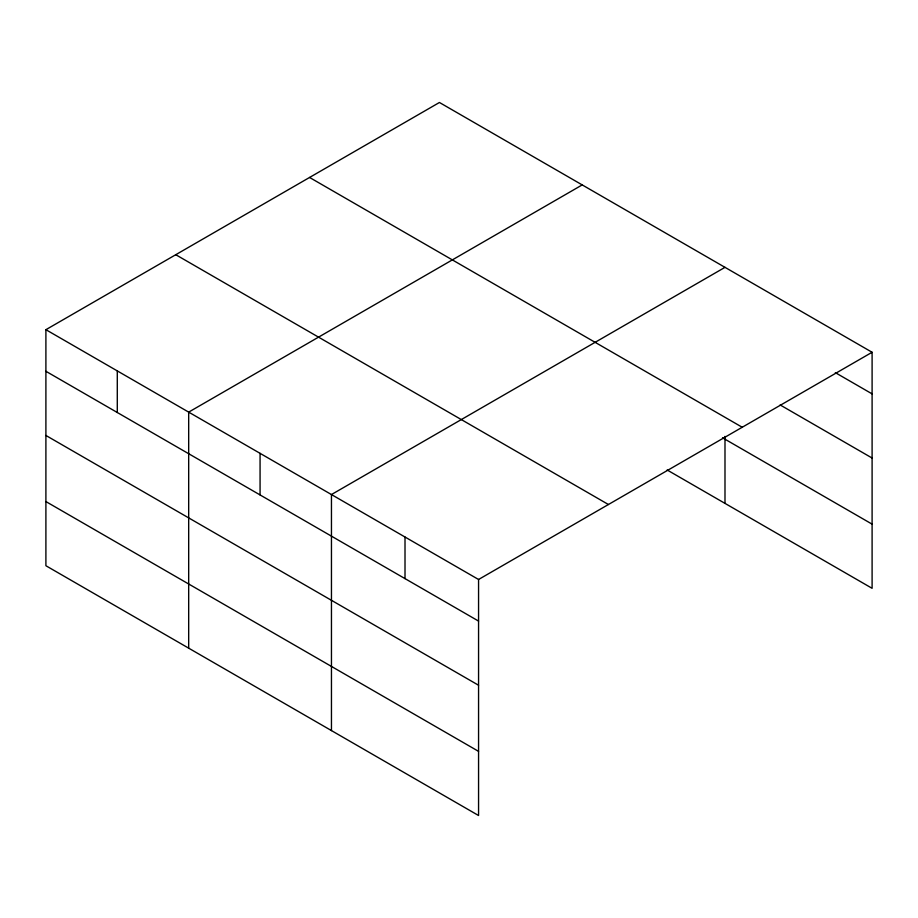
<?xml version="1.0" encoding="UTF-8"?>
<svg xmlns="http://www.w3.org/2000/svg" width="918" height="918" viewBox="0 0 918 918"><rect width="100%" height="100%" fill="white"/><g stroke="black" fill="none" stroke-linecap="round" stroke-linejoin="round"><path stroke-width="1.38" d="M478.565 685.241L478.565 579.487L45.9 329.688L45.9 565.729L478.565 815.517L478.565 685.241L45.9 435.453M667.145 469.982L872.1 588.312L872.1 352.271L439.435 102.483L45.9 329.688M582.219 184.908L188.683 412.125L188.683 648.154M724.99 267.345L331.455 494.55L331.455 730.59M478.565 579.487L872.1 352.271M835.323 372.639L872.1 393.879M780.162 404.953L872.1 458.036M309.573 177.461L742.237 427.26M722.535 437.794L872.1 524.144M175.763 254.711L608.427 504.51M45.9 371.285L478.565 621.084M45.9 501.561L478.565 751.36M724.99 436.406L724.99 503.385M405.01 537.019L405.01 578.615M260.069 453.331L260.069 494.94M117.286 370.906L117.286 412.503"/></g></svg>
